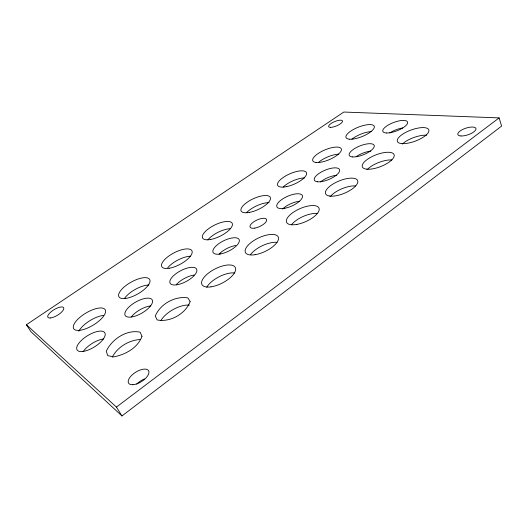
<?xml version="1.0" encoding="UTF-8"?>
<svg xmlns="http://www.w3.org/2000/svg" width="528" height="528" viewBox="0 0 528 528"><rect width="100%" height="100%" fill="white"/><g stroke="black" fill="none" stroke-linecap="round" stroke-linejoin="round"><path stroke-width="0.79" d="M112.286 357.166C117.361 347.002 129.235 340.045 140.369 339.497M121.961 415.958L501.6 126.1L499.125 117.896L343.82 112.042L26.4 324.733L30.914 331.683L121.961 415.958L116.417 407.081L26.4 324.733M116.417 407.081L499.125 117.896M78.791 331.214A18.308 7.187 -31.2 0 1 103.547 315.388M124.463 298.445A17.569 6.917 -29.5 0 1 148.876 284.981M167.699 267.775A16.955 6.626 -27.9 0 1 190.238 256.199M207.827 239.923A16.447 6.329 -26.3 0 1 230.591 228.664M246.589 212.672A16.025 6.032 -24.9 0 1 269.108 202.666M283.16 187.077A15.675 5.735 -23.7 0 1 304.597 177.916M318.8 162.149A15.385 5.452 -22.6 0 1 338.725 154.156M351.925 139.141A15.14 5.168 -21.6 0 1 371.125 131.578M160.915 320.575A19.318 8.481 -29.3 0 1 189.394 305.138M206.771 287.245A18.625 8.078 -27.2 0 1 234.788 272.976M250.543 254.654A18.058 7.656 -25.3 0 1 277.055 242.345M291.463 224.842A17.602 7.24 -23.6 0 1 317.612 213.431M330.403 196.442A17.233 6.831 -22.2 0 1 355.469 185.902M367.633 169.171A16.929 6.442 -21 0 1 391.888 159.951M402.369 144.025A16.678 6.065 -20 0 1 426.584 135.214M83.497 351.133A16.229 6.712 -32 0 1 103.534 338.93M131.703 316.437A15.517 6.448 -30 0 1 150.625 305.903M176.279 284.684A14.942 6.164 -28.1 0 1 194.113 275.055M219.061 254.179A14.461 5.874 -26.4 0 1 235.772 245.494M282.513 209.062A13.873 5.405 -23.9 0 1 299.435 201.274M320.569 181.909A13.589 5.122 -22.6 0 1 336.745 175.283M356.129 156.684A13.358 4.844 -21.6 0 1 370.762 151.12M389.723 132.95A13.16 4.58 -20.6 0 1 402.712 127.934M136.706 384.113A11.708 5.617 -32.5 0 1 144.388 378.959M190.12 301.495C185.81 313.79 169.937 322.601 157.205 319.942L155.265 316.074C160.222 303.996 174.933 295.792 187.816 297.871L190.12 301.495M141.986 336.356C137.656 348.011 125.288 354.677 113.619 356.908L107.705 355.628L106.3 351.219C111.738 339.253 126.859 329.168 140.184 332.211L141.986 336.356M254.859 228.103A9.101 3.538 -25.1 0 0 266.66 219.694A9.101 3.538 -25.1 0 0 253.453 222.017A9.101 3.538 -25.1 0 0 254.859 228.103M79.834 330.297A18.394 7.049 -31 0 0 105.508 312.22A18.394 7.049 -31 0 0 82.962 314.978A18.394 7.049 -31 0 0 79.834 330.297M125.704 298.439A17.655 6.778 -29.4 0 0 150.011 281.332A17.655 6.778 -29.4 0 0 127.169 284.625A17.655 6.778 -29.4 0 0 125.704 298.439M169.171 268.257A17.035 6.494 -27.8 0 0 192.212 252.034A17.035 6.494 -27.8 0 0 169.132 255.809A17.035 6.494 -27.8 0 0 169.171 268.257M210.56 239.481A16.52 6.197 -26.3 0 0 232.426 224.083A16.52 6.197 -26.3 0 0 209.167 228.294A16.52 6.197 -26.3 0 0 210.56 239.481M249.645 212.368A16.097 5.907 -24.9 0 0 270.435 197.729A16.097 5.907 -24.9 0 0 247.031 202.323A16.097 5.907 -24.9 0 0 249.645 212.368M286.697 186.608A15.741 5.617 -23.7 0 0 306.491 172.676A15.741 5.617 -23.7 0 0 282.988 177.613A15.741 5.617 -23.7 0 0 286.697 186.608M316.087 162.479A15.451 5.333 -22.7 0 0 340.6 151.813A15.451 5.333 -22.7 0 0 324.324 150.163A15.451 5.333 -22.7 0 0 316.087 162.479M349.721 139.207A15.2 5.056 -21.7 0 0 373.758 128.726A15.2 5.056 -21.7 0 0 356.941 127.75A15.2 5.056 -21.7 0 0 349.721 139.207M210.962 286.856A18.718 7.92 -27.1 0 0 235.64 268.666A18.718 7.92 -27.1 0 0 209.26 272.494A18.718 7.92 -27.1 0 0 210.962 286.856M255.136 254.694A18.143 7.504 -25.3 0 0 278.434 237.527A18.143 7.504 -25.3 0 0 251.896 241.897A18.143 7.504 -25.3 0 0 255.136 254.694M296.967 224.387A17.688 7.095 -23.7 0 0 318.998 208.144A17.688 7.095 -23.7 0 0 292.34 212.989A17.688 7.095 -23.7 0 0 296.967 224.387M329.518 196.033A17.312 6.692 -22.3 0 0 357.014 184.153A17.312 6.692 -22.3 0 0 338.283 181.295A17.312 6.692 -22.3 0 0 329.518 196.033M366.755 169.171A17.008 6.31 -21.1 0 0 393.657 157.522A17.008 6.31 -21.1 0 0 374.266 155.555A17.008 6.31 -21.1 0 0 366.755 169.171M402.171 143.616A16.757 5.94 -20.2 0 0 428.498 132.198A16.757 5.94 -20.2 0 0 408.54 131.036A16.757 5.94 -20.2 0 0 402.171 143.616M82.441 351.529A16.309 6.587 -31.8 0 0 105.138 335.26A16.309 6.587 -31.8 0 0 85.226 337.24A16.309 6.587 -31.8 0 0 82.441 351.529M131.149 317.044A15.596 6.316 -29.9 0 0 152.559 301.693A15.596 6.316 -29.9 0 0 132.363 304.214A15.596 6.316 -29.9 0 0 131.149 317.044M176.662 284.823A15.015 6.046 -28 0 0 196.904 270.31A15.015 6.046 -28 0 0 176.491 273.299A15.015 6.046 -28 0 0 176.662 284.823M220.189 254.001A14.533 5.755 -26.3 0 0 239.342 240.273A14.533 5.755 -26.3 0 0 218.757 243.685A14.533 5.755 -26.3 0 0 220.189 254.001M284.803 208.263A13.939 5.3 -23.9 0 0 302.399 195.644A13.939 5.3 -23.9 0 0 281.629 199.637A13.939 5.3 -23.9 0 0 284.803 208.263M317.255 181.764A13.649 5.016 -22.7 0 0 338.95 172.385A13.649 5.016 -22.7 0 0 324.588 170.399A13.649 5.016 -22.7 0 0 317.255 181.764M352.48 156.915A13.418 4.745 -21.7 0 0 373.732 147.708A13.418 4.745 -21.7 0 0 358.855 146.368A13.418 4.745 -21.7 0 0 352.48 156.915M386.404 132.977A13.22 4.481 -20.8 0 0 407.233 123.935A13.22 4.481 -20.8 0 0 391.908 123.196A13.22 4.481 -20.8 0 0 386.404 132.977M50.602 317.962A9.233 3.274 -31.2 0 0 63.71 309.052A9.233 3.274 -31.2 0 0 52.925 310.391A9.233 3.274 -31.2 0 0 50.602 317.962M132.898 384.714A11.781 5.511 -32.2 0 0 148.949 372.55A11.781 5.511 -32.2 0 0 133.888 373.454A11.781 5.511 -32.2 0 0 132.898 384.714M330.277 127.354A7.524 2.369 -22.4 0 0 342.203 122.166A7.524 2.369 -22.4 0 0 334.257 121.75A7.524 2.369 -22.4 0 0 330.277 127.354M460.957 135.973A9.563 3.485 -18.5 0 0 475.86 129.584A9.563 3.485 -18.5 0 0 463.802 128.951A9.563 3.485 -18.5 0 0 460.957 135.973"/></g></svg>
